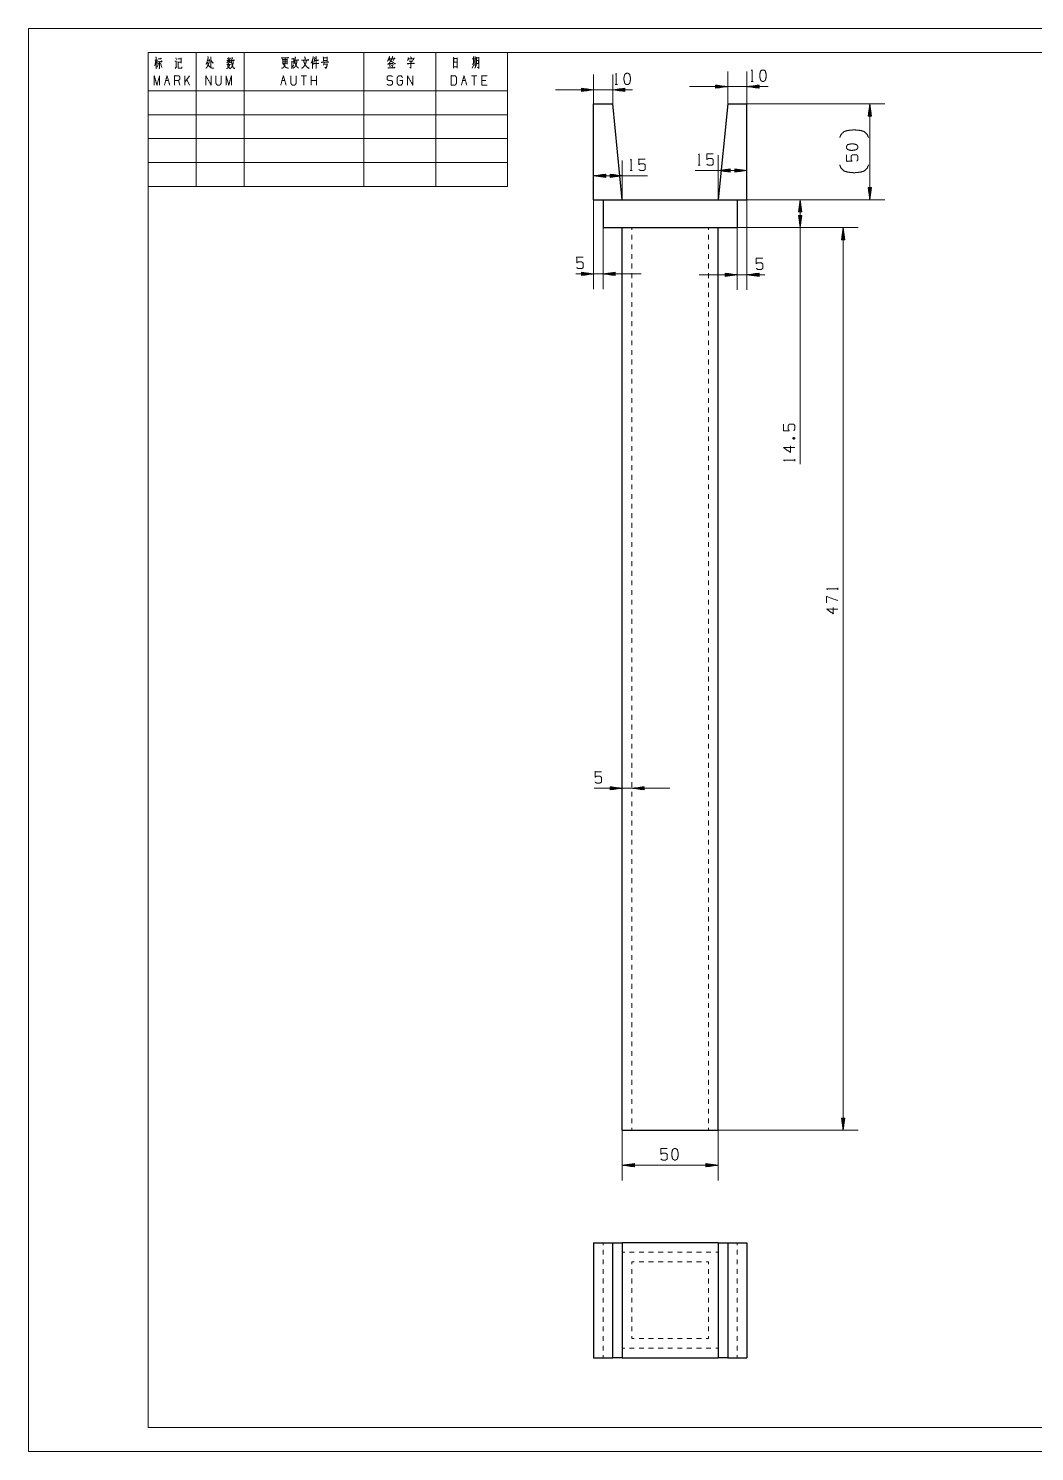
# Model space of a CAD drawing. Header units: millimetres. Extents: x 0 to 420, y 0 to 297.
# Drawn here: x 0 to 210, y 0 to 297 of the extents above; entities that cross this region are included whole.
import ezdxf

# ---------------------------------------------------------------- set-up
doc = ezdxf.new("R2010")
doc.units = ezdxf.units.MM
doc.layers.add('101', color=7, linetype='Continuous', true_color=0xffffff)

msp = doc.modelspace()

# ---------------------------------------------------------------- linework, layer by layer
at = {"layer": '101', "color": 133, "linetype": 'Continuous', "lineweight": 18}
for p, q in [((0, 297), (0, 0)), ((420, 297), (0, 297)), ((25, 292), (25, 264)), ((25, 292), (100, 292)), ((415, 292), (25, 292)), ((25, 292), (100, 292)), ((25, 292), (25, 5)), ((25, 292), (100, 292)), ((35, 292), (35, 264)), ((45, 292), (45, 264)), ((70, 292), (70, 264)), ((85, 292), (85, 264)), ((100, 292), (100, 264)), ((25, 284), (100, 284)), ((25, 279), (100, 279)), ((25, 274), (100, 274)), ((25, 269), (100, 269)), ((25, 264), (100, 264)), ((25, 5), (415, 5)), ((0, 0), (420, 0))]:
    msp.add_line(p, q, dxfattribs=at)
at = {"layer": '101', "color": 72, "linetype": 'Continuous', "lineweight": 18}
for p, q in [((93.22, 291.13), (93.33, 290.98)), ((26.57, 290.3), (26.35, 289.18)), ((26.36, 290.36), (26.98, 290.36)), ((26.69, 290.14), (26.91, 289.66)), ((27.11, 289.78), (26.88, 288.91)), ((27.56, 289.76), (27.87, 288.87)), ((30.65, 288.62), (30.93, 289.08)), ((30.74, 290.88), (30.87, 290.49)), ((31.13, 290.07), (31.22, 289.97)), ((37.42, 290.41), (37.77, 290.41)), ((41.4, 289.47), (42.16, 289.47)), ((41.69, 290.2), (41.43, 289.78)), ((41.53, 290.78), (41.66, 290.49)), ((41.88, 290.18), (42.11, 289.91)), ((42.14, 290.82), (41.95, 290.49)), ((53.1, 289.76), (53.98, 289.76)), ((53.11, 290.49), (53.99, 290.49)), ((53.11, 290.14), (53.98, 290.14)), ((54.01, 290.63), (54.01, 289.56)), ((55, 290.16), (55, 288.89)), ((55.02, 290.01), (55.35, 290.01)), ((55.4, 290.82), (55.37, 289.89)), ((59.27, 290.28), (59.27, 288.65)), ((61.56, 290.86), (62.32, 290.86)), ((61.56, 290.28), (62.32, 290.28)), ((61.73, 289.91), (61.56, 289.33)), ((61.6, 289.56), (62.33, 289.56)), ((62.33, 291.05), (62.33, 290.09)), ((75.31, 289.52), (75.48, 289.02)), ((75.35, 289.72), (76.07, 289.72)), ((75.6, 289.62), (75.76, 289.2)), ((76.13, 289.56), (75.92, 288.89)), ((76.04, 290.67), (76.21, 290.34)), ((92.92, 289.33), (92.65, 288.71)), ((92.86, 289.95), (93.25, 289.95)), ((93.18, 289.37), (93.28, 289.04)), ((93.75, 288.94), (94, 288.69)), ((28.66, 286.17), (29.22, 286.17)), ((31.62, 285.18), (31.34, 286.17)), ((32.63, 285.18), (32.63, 287.14)), ((33.59, 287.14), (32.63, 285.78)), ((33.59, 285.18), (33.04, 286.36)), ((52.94, 286.17), (53.49, 286.17)), ((58.02, 287.14), (56.9, 287.14)), ((57.46, 287.14), (57.46, 285.18)), ((59.02, 285.18), (59.02, 287.14)), ((60.14, 286.17), (59.02, 286.17)), ((60.14, 285.18), (60.14, 287.14)), ((90.65, 286.17), (91.2, 286.17)), ((93.6, 287.14), (92.49, 287.14)), ((93.05, 287.14), (93.05, 285.18)), ((95.45, 286.17), (94.61, 286.17)), ((122.49, 285.28), (122.92, 285.28)), ((150.83, 285.96), (151.26, 285.96)), ((125.58, 267.36), (126.01, 267.36)), ((139.79, 268.44), (140.22, 268.44)), ((159.54, 211.37), (159.96, 211.53)), ((159.99, 206.7), (159.99, 207.12)), ((168.95, 179.84), (168.95, 180.27))]:
    msp.add_line(p, q, dxfattribs=at)
at = {"layer": '101', "color": 22, "linetype": 'Continuous', "lineweight": 18}
for p, q in [((117.95, 281.24), (117.95, 287.36)), ((121.95, 281.24), (121.95, 287.36)), ((145.95, 284.87), (143.41, 285.2)), ((143.41, 285.2), (143.41, 284.53)), ((143.41, 285.2), (143.44, 285.2)), ((143.41, 285.2), (143.44, 285.2)), ((143.41, 285.15), (143.83, 285.15)), ((145.95, 281.24), (145.95, 288.04)), ((149.95, 281.24), (149.95, 288.04)), ((152.49, 285.2), (149.95, 284.87)), ((152.49, 285.15), (152.07, 285.15)), ((152.49, 285.2), (152.46, 285.2)), ((152.49, 285.2), (152.46, 285.2)), ((152.49, 284.53), (152.49, 285.2)), ((126.09, 284.19), (110.01, 284.19)), ((115.41, 284.52), (115.44, 284.52)), ((115.41, 284.52), (115.41, 283.85)), ((117.95, 284.19), (115.41, 284.52)), ((115.41, 284.52), (115.44, 284.52)), ((115.41, 284.47), (115.83, 284.47)), ((115.41, 284.42), (116.21, 284.42)), ((115.41, 284.37), (116.6, 284.37)), ((115.41, 284.31), (116.98, 284.31)), ((115.41, 284.26), (117.37, 284.26)), ((115.41, 284.21), (117.76, 284.21)), ((115.41, 283.85), (117.95, 284.19)), ((115.41, 284.16), (117.76, 284.16)), ((115.41, 284.11), (117.37, 284.11)), ((115.41, 284.06), (116.98, 284.06)), ((115.41, 284.01), (116.6, 284.01)), ((115.41, 283.96), (116.21, 283.96)), ((115.41, 283.91), (115.83, 283.91)), ((115.41, 283.86), (115.44, 283.86)), ((115.41, 283.86), (115.44, 283.86)), ((124.49, 284.52), (121.95, 284.19)), ((121.95, 284.19), (124.49, 283.85)), ((124.49, 284.21), (122.14, 284.21)), ((124.49, 284.16), (122.14, 284.16)), ((124.49, 284.26), (122.53, 284.26)), ((124.49, 284.11), (122.53, 284.11)), ((124.49, 284.31), (122.91, 284.31)), ((124.49, 284.06), (122.91, 284.06)), ((124.49, 284.37), (123.3, 284.37)), ((124.49, 284.01), (123.3, 284.01)), ((124.49, 284.42), (123.68, 284.42)), ((124.49, 283.96), (123.68, 283.96)), ((124.49, 284.47), (124.07, 284.47)), ((124.49, 283.91), (124.07, 283.91)), ((124.49, 284.52), (124.46, 284.52)), ((124.49, 284.52), (124.46, 284.52)), ((124.49, 283.86), (124.46, 283.86)), ((124.49, 283.86), (124.46, 283.86)), ((124.49, 283.85), (124.49, 284.52)), ((154.43, 284.87), (138.01, 284.87)), ((143.41, 285.1), (144.21, 285.1)), ((143.41, 285.04), (144.6, 285.04)), ((143.41, 284.99), (144.98, 284.99)), ((143.41, 284.94), (145.37, 284.94)), ((143.41, 284.89), (145.76, 284.89)), ((143.41, 284.53), (145.95, 284.87)), ((143.41, 284.84), (145.76, 284.84)), ((143.41, 284.79), (145.37, 284.79)), ((143.41, 284.74), (144.98, 284.74)), ((143.41, 284.69), (144.6, 284.69)), ((143.41, 284.64), (144.21, 284.64)), ((143.41, 284.59), (143.83, 284.59)), ((143.41, 284.54), (143.44, 284.54)), ((143.41, 284.54), (143.44, 284.54)), ((149.95, 284.87), (152.49, 284.53)), ((152.49, 284.89), (150.14, 284.89)), ((152.49, 284.84), (150.14, 284.84)), ((152.49, 284.94), (150.53, 284.94)), ((152.49, 284.79), (150.53, 284.79)), ((152.49, 284.99), (150.91, 284.99)), ((152.49, 284.74), (150.91, 284.74)), ((152.49, 285.04), (151.3, 285.04)), ((152.49, 284.69), (151.3, 284.69)), ((152.49, 285.1), (151.68, 285.1)), ((152.49, 284.64), (151.68, 284.64)), ((152.49, 284.59), (152.07, 284.59)), ((152.49, 284.54), (152.46, 284.54)), ((152.49, 284.54), (152.46, 284.54)), ((149.95, 281.24), (178.78, 281.24)), ((175.6, 281.24), (175.27, 278.7)), ((175.37, 278.7), (175.37, 279.5)), ((175.43, 278.7), (175.43, 279.89)), ((175.48, 278.7), (175.48, 280.27)), ((175.53, 278.7), (175.53, 280.66)), ((175.58, 278.7), (175.58, 281.04)), ((175.6, 261.24), (175.6, 281.24)), ((175.94, 278.7), (175.6, 281.24)), ((175.63, 278.7), (175.63, 281.04)), ((175.68, 278.7), (175.68, 280.66)), ((175.73, 278.7), (175.73, 280.27)), ((175.78, 278.7), (175.78, 279.89)), ((175.83, 278.7), (175.83, 279.5)), ((175.27, 278.7), (175.27, 278.73)), ((175.27, 278.7), (175.27, 278.73)), ((175.27, 278.7), (175.94, 278.7)), ((175.32, 278.7), (175.32, 279.11)), ((175.88, 278.7), (175.88, 279.11)), ((175.93, 278.7), (175.93, 278.73)), ((175.93, 278.7), (175.93, 278.73)), ((143.95, 261.24), (143.95, 270.53)), ((149.95, 261.24), (149.95, 270.53)), ((117.95, 261.24), (117.95, 269.44)), ((123.95, 261.24), (123.95, 269.44)), ((149.95, 267.35), (139.16, 267.35)), ((146.49, 267.69), (143.95, 267.35)), ((143.95, 267.35), (146.49, 267.02)), ((146.49, 267.38), (144.14, 267.38)), ((146.49, 267.33), (144.14, 267.33)), ((146.49, 267.43), (144.53, 267.43)), ((146.49, 267.48), (144.91, 267.48)), ((146.49, 267.53), (145.3, 267.53)), ((146.49, 267.58), (145.68, 267.58)), ((146.49, 267.63), (146.07, 267.63)), ((146.49, 267.68), (146.46, 267.68)), ((146.49, 267.68), (146.46, 267.68)), ((146.49, 267.02), (146.49, 267.69)), ((149.95, 267.35), (147.41, 267.69)), ((147.41, 267.69), (147.41, 267.02)), ((147.41, 267.68), (147.44, 267.68)), ((147.41, 267.68), (147.44, 267.68)), ((147.41, 267.63), (147.83, 267.63)), ((147.41, 267.58), (148.21, 267.58)), ((147.41, 267.53), (148.6, 267.53)), ((147.41, 267.48), (148.98, 267.48)), ((147.41, 267.43), (149.37, 267.43)), ((147.41, 267.38), (149.76, 267.38)), ((147.41, 267.02), (149.95, 267.35)), ((147.41, 267.33), (149.76, 267.33)), ((120.49, 266.6), (117.95, 266.27)), ((117.95, 266.27), (120.49, 265.93)), ((117.95, 266.27), (129.18, 266.27)), ((120.49, 266.29), (118.14, 266.29)), ((120.49, 266.24), (118.14, 266.24)), ((120.49, 266.34), (118.53, 266.34)), ((120.49, 266.19), (118.53, 266.19)), ((120.49, 266.39), (118.91, 266.39)), ((120.49, 266.14), (118.91, 266.14)), ((120.49, 266.44), (119.3, 266.44)), ((120.49, 266.09), (119.3, 266.09)), ((120.49, 266.5), (119.68, 266.5)), ((120.49, 266.04), (119.68, 266.04)), ((120.49, 266.55), (120.07, 266.55)), ((120.49, 265.99), (120.07, 265.99)), ((120.49, 266.6), (120.46, 266.6)), ((120.49, 266.6), (120.46, 266.6)), ((120.49, 265.94), (120.46, 265.94)), ((120.49, 265.94), (120.46, 265.94)), ((120.49, 265.93), (120.49, 266.6)), ((121.41, 266.6), (121.41, 265.93)), ((123.95, 266.27), (121.41, 266.6)), ((121.41, 266.6), (121.44, 266.6)), ((121.41, 266.6), (121.44, 266.6)), ((121.41, 266.55), (121.83, 266.55)), ((121.41, 266.5), (122.21, 266.5)), ((121.41, 266.44), (122.6, 266.44)), ((121.41, 266.39), (122.98, 266.39)), ((121.41, 266.34), (123.37, 266.34)), ((121.41, 266.29), (123.76, 266.29)), ((121.41, 265.93), (123.95, 266.27)), ((121.41, 266.24), (123.76, 266.24)), ((121.41, 266.19), (123.37, 266.19)), ((121.41, 266.14), (122.98, 266.14)), ((121.41, 266.09), (122.6, 266.09)), ((121.41, 266.04), (122.21, 266.04)), ((121.41, 265.99), (121.83, 265.99)), ((121.41, 265.94), (121.44, 265.94)), ((121.41, 265.94), (121.44, 265.94)), ((146.49, 267.28), (144.53, 267.28)), ((146.49, 267.23), (144.91, 267.23)), ((146.49, 267.17), (145.3, 267.17)), ((146.49, 267.12), (145.68, 267.12)), ((146.49, 267.07), (146.07, 267.07)), ((146.49, 267.02), (146.46, 267.02)), ((146.49, 267.02), (146.46, 267.02)), ((147.41, 267.28), (149.37, 267.28)), ((147.41, 267.23), (148.98, 267.23)), ((147.41, 267.17), (148.6, 267.17)), ((147.41, 267.12), (148.21, 267.12)), ((147.41, 267.07), (147.83, 267.07)), ((147.41, 267.02), (147.44, 267.02)), ((147.41, 267.02), (147.44, 267.02)), ((175.94, 263.78), (175.27, 263.78)), ((175.27, 263.78), (175.27, 263.74)), ((175.27, 263.78), (175.6, 261.24)), ((175.27, 263.78), (175.27, 263.74)), ((175.32, 263.78), (175.32, 263.36)), ((175.37, 263.78), (175.37, 262.97)), ((175.43, 263.78), (175.43, 262.59)), ((175.48, 263.78), (175.48, 262.2)), ((175.53, 263.78), (175.53, 261.82)), ((175.58, 263.78), (175.58, 261.43)), ((175.6, 261.24), (175.94, 263.78)), ((175.63, 263.78), (175.63, 261.43)), ((175.68, 263.78), (175.68, 261.82)), ((175.73, 263.78), (175.73, 262.2)), ((175.78, 263.78), (175.78, 262.59)), ((175.83, 263.78), (175.83, 262.97)), ((175.88, 263.78), (175.88, 263.36)), ((175.93, 263.78), (175.93, 263.74)), ((175.93, 263.78), (175.93, 263.74)), ((117.95, 261.24), (117.95, 242.6)), ((147.95, 261.24), (164.25, 261.24)), ((149.95, 261.24), (149.95, 242.42)), ((149.95, 261.24), (178.78, 261.24)), ((161.08, 261.24), (160.74, 258.7)), ((160.74, 258.7), (161.41, 258.7)), ((160.75, 258.7), (160.75, 258.73)), ((160.75, 258.7), (160.75, 258.73)), ((160.8, 258.7), (160.8, 259.11)), ((160.85, 258.7), (160.85, 259.5)), ((160.9, 258.7), (160.9, 259.89)), ((160.95, 258.7), (160.95, 260.27)), ((161, 258.7), (161, 260.66)), ((161.05, 258.7), (161.05, 261.04)), ((161.41, 258.7), (161.08, 261.24)), ((161.08, 261.24), (161.08, 206.06)), ((161.1, 258.7), (161.1, 261.04)), ((161.15, 258.7), (161.15, 260.66)), ((161.21, 258.7), (161.21, 260.27)), ((161.26, 258.7), (161.26, 259.89)), ((161.31, 258.7), (161.31, 259.5)), ((161.36, 258.7), (161.36, 259.11)), ((161.41, 258.7), (161.41, 258.73)), ((161.41, 258.7), (161.41, 258.73)), ((119.95, 255.44), (119.95, 242.6)), ((143.95, 255.44), (173.21, 255.44)), ((147.95, 255.44), (147.95, 242.42)), ((147.95, 255.44), (164.25, 255.44)), ((160.74, 257.98), (161.08, 255.44)), ((161.41, 257.98), (160.74, 257.98)), ((160.75, 257.98), (160.75, 257.94)), ((160.75, 257.98), (160.75, 257.94)), ((160.8, 257.98), (160.8, 257.56)), ((160.85, 257.98), (160.85, 257.17)), ((160.9, 257.98), (160.9, 256.79)), ((160.95, 257.98), (160.95, 256.4)), ((161, 257.98), (161, 256.02)), ((161.05, 257.98), (161.05, 255.63)), ((161.08, 255.44), (161.41, 257.98)), ((161.1, 257.98), (161.1, 255.63)), ((161.15, 257.98), (161.15, 256.02)), ((161.21, 257.98), (161.21, 256.4)), ((161.26, 257.98), (161.26, 256.79)), ((161.31, 257.98), (161.31, 257.17)), ((161.36, 257.98), (161.36, 257.56)), ((161.41, 257.98), (161.41, 257.94)), ((161.41, 257.98), (161.41, 257.94)), ((170.04, 255.44), (169.7, 252.9)), ((170.04, 255.44), (170.04, 67.04)), ((170.37, 252.9), (170.04, 255.44)), ((169.7, 252.9), (170.37, 252.9)), ((169.71, 252.9), (169.71, 252.93)), ((169.71, 252.9), (169.71, 252.93)), ((169.76, 252.9), (169.76, 253.31)), ((169.81, 252.9), (169.81, 253.7)), ((169.86, 252.9), (169.86, 254.09)), ((169.91, 252.9), (169.91, 254.47)), ((169.96, 252.9), (169.96, 254.86)), ((170.01, 252.9), (170.01, 255.24)), ((170.06, 252.9), (170.06, 255.24)), ((170.12, 252.9), (170.12, 254.86)), ((170.17, 252.9), (170.17, 254.47)), ((170.22, 252.9), (170.22, 254.09)), ((170.27, 252.9), (170.27, 253.7)), ((170.32, 252.9), (170.32, 253.31)), ((170.37, 252.9), (170.37, 252.93)), ((170.37, 252.9), (170.37, 252.93)), ((127.89, 245.77), (114.28, 245.77)), ((115.41, 246.11), (115.41, 245.44)), ((117.95, 245.77), (115.41, 246.11)), ((115.41, 246.1), (115.44, 246.1)), ((115.41, 246.1), (115.44, 246.1)), ((115.41, 246.05), (115.83, 246.05)), ((115.41, 246), (116.21, 246)), ((115.41, 245.95), (116.6, 245.95)), ((115.41, 245.9), (116.98, 245.9)), ((115.41, 245.85), (117.37, 245.85)), ((115.41, 245.8), (117.76, 245.8)), ((115.41, 245.44), (117.95, 245.77)), ((115.41, 245.75), (117.76, 245.75)), ((115.41, 245.7), (117.37, 245.7)), ((115.41, 245.65), (116.98, 245.65)), ((115.41, 245.6), (116.6, 245.6)), ((115.41, 245.54), (116.21, 245.54)), ((115.41, 245.49), (115.83, 245.49)), ((115.41, 245.44), (115.44, 245.44)), ((115.41, 245.44), (115.44, 245.44)), ((122.49, 246.11), (119.95, 245.77)), ((119.95, 245.77), (122.49, 245.44)), ((122.49, 245.8), (120.14, 245.8)), ((122.49, 245.75), (120.14, 245.75)), ((122.49, 245.85), (120.53, 245.85)), ((122.49, 245.7), (120.53, 245.7)), ((122.49, 245.9), (120.91, 245.9)), ((122.49, 245.65), (120.91, 245.65)), ((122.49, 245.95), (121.3, 245.95)), ((122.49, 245.6), (121.3, 245.6)), ((122.49, 246), (121.68, 246)), ((122.49, 245.54), (121.68, 245.54)), ((122.49, 246.05), (122.07, 246.05)), ((122.49, 245.49), (122.07, 245.49)), ((122.49, 246.1), (122.46, 246.1)), ((122.49, 246.1), (122.46, 246.1)), ((122.49, 245.44), (122.46, 245.44)), ((122.49, 245.44), (122.46, 245.44)), ((122.49, 245.44), (122.49, 246.11)), ((153.71, 245.6), (140.01, 245.6)), ((145.41, 245.93), (145.44, 245.93)), ((145.41, 245.93), (145.41, 245.26)), ((147.95, 245.6), (145.41, 245.93)), ((145.41, 245.93), (145.44, 245.93)), ((145.41, 245.88), (145.83, 245.88)), ((145.41, 245.83), (146.21, 245.83)), ((145.41, 245.78), (146.6, 245.78)), ((145.41, 245.73), (146.98, 245.73)), ((145.41, 245.67), (147.37, 245.67)), ((145.41, 245.62), (147.76, 245.62)), ((145.41, 245.26), (147.95, 245.6)), ((145.41, 245.57), (147.76, 245.57)), ((145.41, 245.52), (147.37, 245.52)), ((145.41, 245.47), (146.98, 245.47)), ((145.41, 245.42), (146.6, 245.42)), ((145.41, 245.37), (146.21, 245.37)), ((145.41, 245.32), (145.83, 245.32)), ((145.41, 245.27), (145.44, 245.27)), ((145.41, 245.27), (145.44, 245.27)), ((152.49, 245.93), (149.95, 245.6)), ((149.95, 245.6), (152.49, 245.26)), ((152.49, 245.62), (150.14, 245.62)), ((152.49, 245.57), (150.14, 245.57)), ((152.49, 245.67), (150.53, 245.67)), ((152.49, 245.52), (150.53, 245.52)), ((152.49, 245.73), (150.91, 245.73)), ((152.49, 245.47), (150.91, 245.47)), ((152.49, 245.78), (151.3, 245.78)), ((152.49, 245.42), (151.3, 245.42)), ((152.49, 245.83), (151.68, 245.83)), ((152.49, 245.37), (151.68, 245.37)), ((152.49, 245.88), (152.07, 245.88)), ((152.49, 245.32), (152.07, 245.32)), ((152.49, 245.93), (152.46, 245.93)), ((152.49, 245.93), (152.46, 245.93)), ((152.49, 245.27), (152.46, 245.27)), ((152.49, 245.27), (152.46, 245.27)), ((152.49, 245.26), (152.49, 245.93)), ((133.89, 138.42), (118.1, 138.42)), ((123.95, 138.42), (121.41, 138.76)), ((121.41, 138.76), (121.41, 138.09)), ((121.41, 138.75), (121.44, 138.75)), ((121.41, 138.75), (121.44, 138.75)), ((121.41, 138.7), (121.83, 138.7)), ((121.41, 138.65), (122.21, 138.65)), ((121.41, 138.6), (122.6, 138.6)), ((121.41, 138.55), (122.98, 138.55)), ((121.41, 138.5), (123.37, 138.5)), ((121.41, 138.45), (123.76, 138.45)), ((121.41, 138.09), (123.95, 138.42)), ((121.41, 138.4), (123.76, 138.4)), ((121.41, 138.35), (123.37, 138.35)), ((121.41, 138.3), (122.98, 138.3)), ((121.41, 138.25), (122.6, 138.25)), ((121.41, 138.2), (122.21, 138.2)), ((121.41, 138.14), (121.83, 138.14)), ((121.41, 138.09), (121.44, 138.09)), ((121.41, 138.09), (121.44, 138.09)), ((128.49, 138.76), (125.95, 138.42)), ((125.95, 138.42), (128.49, 138.09)), ((128.49, 138.45), (126.14, 138.45)), ((128.49, 138.4), (126.14, 138.4)), ((128.49, 138.5), (126.53, 138.5)), ((128.49, 138.35), (126.53, 138.35)), ((128.49, 138.55), (126.91, 138.55)), ((128.49, 138.3), (126.91, 138.3)), ((128.49, 138.6), (127.3, 138.6)), ((128.49, 138.25), (127.3, 138.25)), ((128.49, 138.65), (127.68, 138.65)), ((128.49, 138.2), (127.68, 138.2)), ((128.49, 138.7), (128.07, 138.7)), ((128.49, 138.14), (128.07, 138.14)), ((128.49, 138.75), (128.46, 138.75)), ((128.49, 138.75), (128.46, 138.75)), ((128.49, 138.09), (128.46, 138.09)), ((128.49, 138.09), (128.46, 138.09)), ((128.49, 138.09), (128.49, 138.76)), ((169.7, 69.58), (170.04, 67.04)), ((170.37, 69.58), (169.7, 69.58)), ((169.71, 69.58), (169.71, 69.54)), ((169.71, 69.58), (169.71, 69.54)), ((169.76, 69.58), (169.76, 69.16)), ((169.81, 69.58), (169.81, 68.77)), ((169.86, 69.58), (169.86, 68.39)), ((169.91, 69.58), (169.91, 68)), ((169.96, 69.58), (169.96, 67.62)), ((170.01, 69.58), (170.01, 67.23)), ((170.04, 67.04), (170.37, 69.58)), ((170.06, 69.58), (170.06, 67.23)), ((170.12, 69.58), (170.12, 67.62)), ((170.17, 69.58), (170.17, 68)), ((170.22, 69.58), (170.22, 68.39)), ((170.27, 69.58), (170.27, 68.77)), ((170.32, 69.58), (170.32, 69.16)), ((170.37, 69.58), (170.37, 69.54)), ((170.37, 69.58), (170.37, 69.54)), ((123.95, 67.04), (123.95, 56.57)), ((143.95, 67.04), (173.21, 67.04)), ((143.95, 67.04), (143.95, 56.57)), ((126.49, 60.08), (123.95, 59.75)), ((123.95, 59.75), (143.95, 59.75)), ((123.95, 59.75), (126.49, 59.41)), ((126.49, 59.77), (124.14, 59.77)), ((126.49, 59.72), (124.14, 59.72)), ((126.49, 59.82), (124.53, 59.82)), ((126.49, 59.67), (124.53, 59.67)), ((126.49, 59.88), (124.91, 59.88)), ((126.49, 59.62), (124.91, 59.62)), ((126.49, 59.93), (125.3, 59.93)), ((126.49, 59.57), (125.3, 59.57)), ((126.49, 59.98), (125.68, 59.98)), ((126.49, 59.52), (125.68, 59.52)), ((126.49, 60.03), (126.07, 60.03)), ((126.49, 59.47), (126.07, 59.47)), ((126.49, 60.08), (126.46, 60.08)), ((126.49, 60.08), (126.46, 60.08)), ((126.49, 59.42), (126.46, 59.42)), ((126.49, 59.42), (126.46, 59.42)), ((126.49, 59.41), (126.49, 60.08)), ((141.41, 60.08), (141.41, 59.41)), ((143.95, 59.75), (141.41, 60.08)), ((141.41, 60.08), (141.44, 60.08)), ((141.41, 60.08), (141.44, 60.08)), ((141.41, 60.03), (141.83, 60.03)), ((141.41, 59.98), (142.21, 59.98)), ((141.41, 59.93), (142.6, 59.93)), ((141.41, 59.88), (142.98, 59.88)), ((141.41, 59.82), (143.37, 59.82)), ((141.41, 59.77), (143.76, 59.77)), ((141.41, 59.41), (143.95, 59.75)), ((141.41, 59.72), (143.76, 59.72)), ((141.41, 59.67), (143.37, 59.67)), ((141.41, 59.62), (142.98, 59.62)), ((141.41, 59.57), (142.6, 59.57)), ((141.41, 59.52), (142.21, 59.52)), ((141.41, 59.47), (141.83, 59.47)), ((141.41, 59.42), (141.44, 59.42)), ((141.41, 59.42), (141.44, 59.42))]:
    msp.add_line(p, q, dxfattribs=at)
at = {"layer": '101', "color": 72, "linetype": 'Continuous', "lineweight": 25}
for p, q in [((117.95, 261.24), (117.95, 281.24)), ((117.95, 281.24), (121.95, 281.24)), ((123.95, 261.24), (121.95, 281.24)), ((145.95, 281.24), (143.95, 261.24)), ((145.95, 281.24), (149.95, 281.24)), ((149.95, 261.24), (149.95, 281.24)), ((117.95, 261.24), (123.95, 261.24)), ((119.95, 261.24), (119.95, 255.44)), ((119.95, 261.24), (147.95, 261.24)), ((143.95, 261.24), (149.95, 261.24)), ((147.95, 261.24), (147.95, 255.44)), ((119.95, 255.44), (147.95, 255.44)), ((123.95, 67.04), (123.95, 255.44)), ((143.95, 67.04), (143.95, 255.44)), ((123.95, 67.04), (143.95, 67.04)), ((117.95, 43.59), (121.95, 43.59)), ((117.95, 43.59), (117.95, 19.59)), ((121.95, 19.59), (121.95, 43.59)), ((121.95, 43.59), (123.95, 43.59)), ((123.95, 43.59), (123.95, 19.59)), ((143.95, 43.59), (123.95, 43.59)), ((143.95, 43.59), (143.95, 19.59)), ((143.95, 43.59), (145.95, 43.59)), ((145.95, 43.59), (149.95, 43.59)), ((145.95, 43.59), (145.95, 19.59)), ((149.95, 43.59), (149.95, 19.59)), ((117.95, 19.59), (121.95, 19.59)), ((123.95, 19.59), (121.95, 19.59)), ((123.95, 19.59), (143.95, 19.59)), ((145.95, 19.59), (143.95, 19.59)), ((145.95, 19.59), (149.95, 19.59))]:
    msp.add_line(p, q, dxfattribs=at)
at = {"layer": '101', "color": 53, "linetype": 'Continuous', "lineweight": 18}
for p, q in [((125.95, 254.94), (125.95, 255.44)), ((141.95, 254.94), (141.95, 255.44)), ((125.95, 252.93), (125.95, 253.93)), ((141.95, 252.93), (141.95, 253.93)), ((125.95, 250.93), (125.95, 251.93)), ((125.95, 248.92), (125.95, 249.92)), ((141.95, 250.93), (141.95, 251.93)), ((141.95, 248.92), (141.95, 249.92)), ((125.95, 246.92), (125.95, 247.92)), ((141.95, 246.92), (141.95, 247.92)), ((125.95, 244.91), (125.95, 245.92)), ((125.95, 242.91), (125.95, 243.91)), ((141.95, 244.91), (141.95, 245.92)), ((141.95, 242.91), (141.95, 243.91)), ((125.95, 240.91), (125.95, 241.91)), ((141.95, 240.91), (141.95, 241.91)), ((125.95, 238.9), (125.95, 239.9)), ((125.95, 236.9), (125.95, 237.9)), ((141.95, 238.9), (141.95, 239.9)), ((141.95, 236.9), (141.95, 237.9)), ((125.95, 234.89), (125.95, 235.89)), ((141.95, 234.89), (141.95, 235.89)), ((125.95, 232.89), (125.95, 233.89)), ((125.95, 230.88), (125.95, 231.89)), ((141.95, 232.89), (141.95, 233.89)), ((141.95, 230.88), (141.95, 231.89)), ((125.95, 228.88), (125.95, 229.88)), ((141.95, 228.88), (141.95, 229.88)), ((125.95, 226.88), (125.95, 227.88)), ((125.95, 224.87), (125.95, 225.87)), ((141.95, 226.88), (141.95, 227.88)), ((141.95, 224.87), (141.95, 225.87)), ((125.95, 222.87), (125.95, 223.87)), ((141.95, 222.87), (141.95, 223.87)), ((125.95, 220.86), (125.95, 221.86)), ((125.95, 218.86), (125.95, 219.86)), ((141.95, 220.86), (141.95, 221.86)), ((141.95, 218.86), (141.95, 219.86)), ((125.95, 216.85), (125.95, 217.86)), ((141.95, 216.85), (141.95, 217.86)), ((125.95, 214.85), (125.95, 215.85)), ((125.95, 212.85), (125.95, 213.85)), ((141.95, 214.85), (141.95, 215.85)), ((141.95, 212.85), (141.95, 213.85)), ((125.95, 210.84), (125.95, 211.84)), ((141.95, 210.84), (141.95, 211.84)), ((125.95, 208.84), (125.95, 209.84)), ((141.95, 208.84), (141.95, 209.84)), ((125.95, 206.83), (125.95, 207.84)), ((125.95, 204.83), (125.95, 205.83)), ((141.95, 206.83), (141.95, 207.84)), ((141.95, 204.83), (141.95, 205.83)), ((125.95, 202.82), (125.95, 203.83)), ((141.95, 202.82), (141.95, 203.83)), ((125.95, 200.82), (125.95, 201.82)), ((125.95, 198.82), (125.95, 199.82)), ((141.95, 200.82), (141.95, 201.82)), ((141.95, 198.82), (141.95, 199.82)), ((125.95, 196.81), (125.95, 197.81)), ((141.95, 196.81), (141.95, 197.81)), ((125.95, 194.81), (125.95, 195.81)), ((125.95, 192.8), (125.95, 193.81)), ((141.95, 194.81), (141.95, 195.81)), ((141.95, 192.8), (141.95, 193.81)), ((125.95, 190.8), (125.95, 191.8)), ((141.95, 190.8), (141.95, 191.8)), ((125.95, 188.79), (125.95, 189.8)), ((125.95, 186.79), (125.95, 187.79)), ((141.95, 188.79), (141.95, 189.8)), ((141.95, 186.79), (141.95, 187.79)), ((125.95, 184.79), (125.95, 185.79)), ((141.95, 184.79), (141.95, 185.79)), ((125.95, 182.78), (125.95, 183.78)), ((125.95, 180.78), (125.95, 181.78)), ((141.95, 182.78), (141.95, 183.78)), ((141.95, 180.78), (141.95, 181.78)), ((125.95, 178.77), (125.95, 179.78)), ((141.95, 178.77), (141.95, 179.78)), ((125.95, 176.77), (125.95, 177.77)), ((125.95, 174.76), (125.95, 175.77)), ((141.95, 176.77), (141.95, 177.77)), ((141.95, 174.76), (141.95, 175.77)), ((125.95, 172.76), (125.95, 173.76)), ((141.95, 172.76), (141.95, 173.76)), ((125.95, 170.76), (125.95, 171.76)), ((125.95, 168.75), (125.95, 169.75)), ((141.95, 170.76), (141.95, 171.76)), ((141.95, 168.75), (141.95, 169.75)), ((125.95, 166.75), (125.95, 167.75)), ((141.95, 166.75), (141.95, 167.75)), ((125.95, 164.74), (125.95, 165.75)), ((125.95, 162.74), (125.95, 163.74)), ((141.95, 164.74), (141.95, 165.75)), ((141.95, 162.74), (141.95, 163.74)), ((125.95, 160.74), (125.95, 161.74)), ((141.95, 160.74), (141.95, 161.74)), ((125.95, 158.73), (125.95, 159.73)), ((125.95, 156.73), (125.95, 157.73)), ((141.95, 158.73), (141.95, 159.73)), ((141.95, 156.73), (141.95, 157.73)), ((125.95, 154.72), (125.95, 155.72)), ((141.95, 154.72), (141.95, 155.72)), ((125.95, 152.72), (125.95, 153.72)), ((125.95, 150.71), (125.95, 151.72)), ((141.95, 152.72), (141.95, 153.72)), ((141.95, 150.71), (141.95, 151.72)), ((125.95, 148.71), (125.95, 149.71)), ((141.95, 148.71), (141.95, 149.71)), ((125.95, 146.71), (125.95, 147.71)), ((125.95, 144.7), (125.95, 145.7)), ((141.95, 146.71), (141.95, 147.71)), ((141.95, 144.7), (141.95, 145.7)), ((125.95, 142.7), (125.95, 143.7)), ((141.95, 142.7), (141.95, 143.7)), ((125.95, 140.69), (125.95, 141.69)), ((125.95, 138.69), (125.95, 139.69)), ((141.95, 140.69), (141.95, 141.69)), ((141.95, 138.69), (141.95, 139.69)), ((125.95, 136.68), (125.95, 137.69)), ((141.95, 136.68), (141.95, 137.69)), ((125.95, 134.68), (125.95, 135.68)), ((125.95, 132.68), (125.95, 133.68)), ((141.95, 134.68), (141.95, 135.68)), ((141.95, 132.68), (141.95, 133.68)), ((125.95, 130.67), (125.95, 131.67)), ((141.95, 130.67), (141.95, 131.67)), ((125.95, 128.67), (125.95, 129.67)), ((141.95, 128.67), (141.95, 129.67)), ((125.95, 126.66), (125.95, 127.66)), ((125.95, 124.66), (125.95, 125.66)), ((141.95, 126.66), (141.95, 127.66)), ((141.95, 124.66), (141.95, 125.66)), ((125.95, 122.65), (125.95, 123.66)), ((141.95, 122.65), (141.95, 123.66)), ((125.95, 120.65), (125.95, 121.65)), ((125.95, 118.65), (125.95, 119.65)), ((141.95, 120.65), (141.95, 121.65)), ((141.95, 118.65), (141.95, 119.65)), ((125.95, 116.64), (125.95, 117.64)), ((141.95, 116.64), (141.95, 117.64)), ((125.95, 114.64), (125.95, 115.64)), ((125.95, 112.63), (125.95, 113.64)), ((141.95, 114.64), (141.95, 115.64)), ((141.95, 112.63), (141.95, 113.64)), ((125.95, 110.63), (125.95, 111.63)), ((141.95, 110.63), (141.95, 111.63)), ((125.95, 108.62), (125.95, 109.63)), ((125.95, 106.62), (125.95, 107.62)), ((141.95, 108.62), (141.95, 109.63)), ((141.95, 106.62), (141.95, 107.62)), ((125.95, 104.62), (125.95, 105.62)), ((141.95, 104.62), (141.95, 105.62)), ((125.95, 102.61), (125.95, 103.61)), ((125.95, 100.61), (125.95, 101.61)), ((141.95, 102.61), (141.95, 103.61)), ((141.95, 100.61), (141.95, 101.61)), ((125.95, 98.6), (125.95, 99.61)), ((141.95, 98.6), (141.95, 99.61)), ((125.95, 96.6), (125.95, 97.6)), ((125.95, 94.59), (125.95, 95.6)), ((141.95, 96.6), (141.95, 97.6)), ((141.95, 94.59), (141.95, 95.6)), ((125.95, 92.59), (125.95, 93.59)), ((141.95, 92.59), (141.95, 93.59)), ((125.95, 90.59), (125.95, 91.59)), ((125.95, 88.58), (125.95, 89.58)), ((141.95, 90.59), (141.95, 91.59)), ((141.95, 88.58), (141.95, 89.58)), ((125.95, 86.58), (125.95, 87.58)), ((141.95, 86.58), (141.95, 87.58)), ((125.95, 84.57), (125.95, 85.58)), ((125.95, 82.57), (125.95, 83.57)), ((141.95, 84.57), (141.95, 85.58)), ((141.95, 82.57), (141.95, 83.57)), ((125.95, 80.56), (125.95, 81.57)), ((141.95, 80.56), (141.95, 81.57)), ((125.95, 78.56), (125.95, 79.56)), ((125.95, 76.56), (125.95, 77.56)), ((141.95, 78.56), (141.95, 79.56)), ((141.95, 76.56), (141.95, 77.56)), ((125.95, 74.55), (125.95, 75.55)), ((141.95, 74.55), (141.95, 75.55)), ((125.95, 72.55), (125.95, 73.55)), ((125.95, 70.54), (125.95, 71.55)), ((141.95, 72.55), (141.95, 73.55)), ((141.95, 70.54), (141.95, 71.55)), ((125.95, 68.54), (125.95, 69.54)), ((141.95, 68.54), (141.95, 69.54)), ((125.95, 67.04), (125.95, 67.54)), ((141.95, 67.04), (141.95, 67.54)), ((119.95, 43.59), (119.95, 43.09)), ((119.95, 42.09), (119.95, 41.09)), ((124.45, 41.59), (123.95, 41.59)), ((126.45, 41.59), (125.45, 41.59)), ((128.45, 41.59), (127.45, 41.59)), ((130.45, 41.59), (129.45, 41.59)), ((132.45, 41.59), (131.45, 41.59)), ((134.45, 41.59), (133.45, 41.59)), ((136.45, 41.59), (135.45, 41.59)), ((138.45, 41.59), (137.45, 41.59)), ((140.45, 41.59), (139.45, 41.59)), ((142.45, 41.59), (141.45, 41.59)), ((143.95, 41.59), (143.45, 41.59)), ((147.95, 43.09), (147.95, 43.59)), ((147.95, 41.09), (147.95, 42.09)), ((119.95, 40.09), (119.95, 39.09)), ((125.95, 39.59), (125.95, 39.09)), ((126.45, 39.59), (125.95, 39.59)), ((128.45, 39.59), (127.45, 39.59)), ((130.45, 39.59), (129.45, 39.59)), ((132.45, 39.59), (131.45, 39.59)), ((134.45, 39.59), (133.45, 39.59)), ((136.45, 39.59), (135.45, 39.59)), ((138.45, 39.59), (137.45, 39.59)), ((140.45, 39.59), (139.45, 39.59)), ((141.95, 39.59), (141.45, 39.59)), ((141.95, 39.09), (141.95, 39.59)), ((147.95, 39.09), (147.95, 40.09)), ((119.95, 38.09), (119.95, 37.09)), ((119.95, 36.09), (119.95, 35.09)), ((125.95, 38.09), (125.95, 37.09)), ((125.95, 36.09), (125.95, 35.09)), ((141.95, 37.09), (141.95, 38.09)), ((141.95, 35.09), (141.95, 36.09)), ((147.95, 37.09), (147.95, 38.09)), ((147.95, 35.09), (147.95, 36.09)), ((119.95, 34.09), (119.95, 33.09)), ((125.95, 34.09), (125.95, 33.09)), ((141.95, 33.09), (141.95, 34.09)), ((147.95, 33.09), (147.95, 34.09)), ((119.95, 32.09), (119.95, 31.09)), ((119.95, 30.09), (119.95, 29.09)), ((125.95, 32.09), (125.95, 31.09)), ((125.95, 30.09), (125.95, 29.09)), ((141.95, 31.09), (141.95, 32.09)), ((141.95, 29.09), (141.95, 30.09)), ((147.95, 31.09), (147.95, 32.09)), ((147.95, 29.09), (147.95, 30.09)), ((119.95, 28.09), (119.95, 27.09)), ((125.95, 28.09), (125.95, 27.09)), ((141.95, 27.09), (141.95, 28.09)), ((147.95, 27.09), (147.95, 28.09)), ((119.95, 26.09), (119.95, 25.09)), ((119.95, 24.09), (119.95, 23.09)), ((125.95, 26.09), (125.95, 25.09)), ((125.95, 24.09), (125.95, 23.59)), ((141.95, 25.09), (141.95, 26.09)), ((141.95, 23.59), (141.95, 24.09)), ((147.95, 25.09), (147.95, 26.09)), ((147.95, 23.09), (147.95, 24.09)), ((119.95, 22.09), (119.95, 21.09)), ((123.95, 21.59), (124.45, 21.59)), ((125.45, 21.59), (126.45, 21.59)), ((125.95, 23.59), (126.45, 23.59)), ((127.45, 23.59), (128.45, 23.59)), ((127.45, 21.59), (128.45, 21.59)), ((129.45, 23.59), (130.45, 23.59)), ((129.45, 21.59), (130.45, 21.59)), ((131.45, 23.59), (132.45, 23.59)), ((131.45, 21.59), (132.45, 21.59)), ((133.45, 23.59), (134.45, 23.59)), ((133.45, 21.59), (134.45, 21.59)), ((135.45, 23.59), (136.45, 23.59)), ((135.45, 21.59), (136.45, 21.59)), ((137.45, 23.59), (138.45, 23.59)), ((137.45, 21.59), (138.45, 21.59)), ((139.45, 23.59), (140.45, 23.59)), ((139.45, 21.59), (140.45, 21.59)), ((141.45, 23.59), (141.95, 23.59)), ((141.45, 21.59), (142.45, 21.59)), ((143.45, 21.59), (143.95, 21.59)), ((147.95, 21.09), (147.95, 22.09)), ((119.95, 20.09), (119.95, 19.59)), ((147.95, 19.59), (147.95, 20.09))]:
    msp.add_line(p, q, dxfattribs=at)
at = {"layer": '101', "color": 72, "linetype": 'Continuous', "lineweight": 18}
for points, knots in [([(26.57, 291.07), (26.67, 290.94), (26.67, 288.6)], [0, 0, 0.064393, 1, 1]), ([(37.46, 291.13), (37.53, 290.94), (37.46, 290.67), (37.43, 290.53), (37.37, 290.34), (37.31, 290.14), (37.26, 289.95), (37.21, 289.78), (37.14, 289.66), (37.05, 289.52)], [0, 0, 0.116545, 0.278927, 0.365002, 0.478708, 0.603961, 0.717668, 0.817418, 0.901357, 1, 1]), ([(38.05, 291.11), (38.1, 290.96), (38.1, 288.87)], [0, 0, 0.06955, 1, 1]), ([(57.64, 291.07), (57.81, 290.65), (57.83, 290.76), (57.75, 290.55)], [0, 0, 0.581176, 0.716263, 1, 1]), ([(59.43, 291.13), (59.46, 290.98), (59.26, 290.34), (59.19, 290.09), (59.1, 289.95), (59, 289.76)], [0, 0, 0.101083, 0.561706, 0.738774, 0.854629, 1, 1]), ([(60.01, 291.13), (60.12, 290.98), (60.06, 291.05), (60.06, 288.65)], [0, 0, 0.069697, 0.101625, 1, 1]), ([(61.5, 291.07), (61.57, 290.98), (61.57, 290.14)], [0, 0, 0.115189, 1, 1]), ([(75.94, 291.15), (76.05, 291.03), (76.01, 291.05), (75.72, 290.38), (75.58, 290.14), (75.44, 289.95), (75.28, 289.72), (74.96, 289.52)], [0, 0, 0.080396, 0.103261, 0.444362, 0.576789, 0.688375, 0.819716, 1, 1]), ([(75.29, 291.17), (75.39, 291.03), (75.37, 291.07), (74.97, 290.16), (75.2, 290.69), (75.72, 290.69), (75.31, 290.69), (75.45, 290.34)], [0, 0, 0.057042, 0.07334, 0.392466, 0.581127, 0.745774, 0.87749, 1, 1]), ([(79.77, 291.11), (79.89, 290.82), (79.93, 290.86), (79.89, 290.76)], [0, 0, 0.644011, 0.768354, 1, 1]), ([(92.86, 291.13), (92.97, 290.98), (92.9, 291.07), (92.9, 289.56), (92.62, 289.56), (93.47, 289.56), (93.25, 289.56), (93.25, 291.07), (93.25, 290.67), (92.64, 290.67), (93.43, 290.67), (93.25, 290.67), (93.25, 290.26), (92.87, 290.26)], [0, 0, 0.025061, 0.039924, 0.243199, 0.280605, 0.39479, 0.42432, 0.627595, 0.680502, 0.763188, 0.869498, 0.893122, 0.948813, 1, 1]), ([(26.92, 290.07), (27.87, 290.07), (27.81, 290.24), (27.74, 290.09)], [0, 0, 0.737857, 0.874089, 1, 1]), ([(27.1, 290.69), (27.73, 290.69), (27.68, 290.82), (27.64, 290.74)], [0, 0, 0.736257, 0.890366, 1, 1]), ([(27.36, 290.07), (27.36, 288.65), (27.2, 288.73)], [0, 0, 0.887515, 1, 1]), ([(30.55, 290.14), (30.8, 290.14), (30.8, 290.26), (30.8, 288.81)], [0, 0, 0.136549, 0.204721, 1, 1]), ([(31.28, 290.69), (31.21, 290.63), (31.15, 290.69), (31.88, 290.69), (31.88, 290.88), (31.88, 289.78), (31.88, 289.97), (31.22, 289.97), (31.22, 288.83), (31.24, 288.75), (31.35, 288.71), (32.04, 288.71), (32.04, 289.02)], [0, 0, 0.017819, 0.033666, 0.169515, 0.204099, 0.407776, 0.442364, 0.564628, 0.775991, 0.791603, 0.814658, 0.942357, 1, 1]), ([(37.8, 290.55), (37.71, 289.95), (37.65, 289.76), (37.62, 289.62), (37.53, 289.47), (37.46, 289.31), (37.42, 289.18), (37.31, 289.02), (37.23, 288.89), (37.04, 288.71)], [0, 0, 0.296659, 0.392137, 0.46442, 0.547267, 0.635799, 0.700206, 0.795426, 0.869797, 1, 1]), ([(37.31, 290.01), (37.37, 289.87), (37.42, 289.7), (37.45, 289.56), (37.59, 289.27), (37.67, 289.18), (37.87, 288.98), (37.99, 288.87), (38.13, 288.79), (38.34, 288.73), (38.53, 288.73), (38.68, 288.71)], [0, 0, 0.075191, 0.157626, 0.228751, 0.384956, 0.438117, 0.578248, 0.65344, 0.734339, 0.837348, 0.928887, 1, 1]), ([(38.08, 290.38), (38.56, 289.72), (38.56, 289.91)], [0, 0, 0.814818, 1, 1]), ([(42.01, 289.41), (41.89, 289.16), (41.82, 288.98), (41.69, 288.79), (41.56, 288.69), (41.34, 288.65)], [0, 0, 0.251055, 0.434029, 0.64262, 0.795766, 1, 1]), ([(41.73, 290.94), (41.86, 290.88), (41.81, 290.92), (41.81, 289.76), (41.81, 290.3), (41.4, 290.3), (42.22, 290.3)], [0, 0, 0.046318, 0.069123, 0.437816, 0.608997, 0.739331, 1, 1]), ([(41.76, 289.68), (41.59, 289.1), (42.03, 288.62)], [0, 0, 0.483237, 1, 1]), ([(42.73, 290.2), (42.73, 289.95), (42.7, 289.68), (42.63, 289.39), (42.51, 289.1), (42.38, 288.89), (42.23, 288.71), (42.03, 288.58)], [0, 0, 0.134106, 0.280228, 0.441583, 0.610314, 0.742762, 0.870657, 1, 1]), ([(42.46, 290.96), (42.6, 290.82), (42.55, 290.86), (42.22, 289.8)], [0, 0, 0.143537, 0.187773, 1, 1]), ([(42.38, 290.01), (42.42, 289.8), (42.46, 289.56), (42.55, 289.27), (42.67, 288.98), (42.8, 288.75), (42.99, 288.6), (43.04, 288.75)], [0, 0, 0.122124, 0.267694, 0.442444, 0.622807, 0.774615, 0.912625, 1, 1]), ([(42.44, 290.28), (42.93, 290.28), (42.9, 290.45), (42.85, 290.34)], [0, 0, 0.634119, 0.848445, 1, 1]), ([(52.91, 290.86), (52.88, 290.76), (52.79, 290.88), (54.27, 290.88), (54.2, 290.98), (54.14, 290.88)], [0, 0, 0.054227, 0.130909, 0.87613, 0.940043, 1, 1]), ([(53.57, 290.88), (53.57, 289.72), (53.52, 289.58), (53.51, 289.41), (53.45, 289.2), (53.38, 289.04), (53.29, 288.91), (53.16, 288.81), (53.03, 288.75), (52.82, 288.73)], [0, 0, 0.455623, 0.515134, 0.580482, 0.665033, 0.736192, 0.79598, 0.861823, 0.919058, 1, 1]), ([(53.01, 290.63), (53.1, 290.49), (53.1, 289.58)], [0, 0, 0.156848, 1, 1]), ([(53.22, 289.6), (53.29, 289.43), (53.38, 289.29), (53.48, 289.16), (53.55, 289.04), (53.63, 288.94), (53.76, 288.87), (53.9, 288.79), (54.07, 288.75), (54.26, 288.71)], [0, 0, 0.124249, 0.240531, 0.35103, 0.449957, 0.536949, 0.636896, 0.752292, 0.866372, 1, 1]), ([(55.03, 288.89), (54.94, 288.71), (54.88, 288.73), (55.41, 289.37)], [0, 0, 0.187521, 0.244051, 1, 1]), ([(55.06, 290.65), (54.99, 290.57), (54.93, 290.65), (55.37, 290.65)], [0, 0, 0.169755, 0.325542, 1, 1]), ([(56.04, 290.36), (56.03, 290.16), (56, 289.95), (55.97, 289.72), (55.91, 289.52), (55.84, 289.33), (55.75, 289.18), (55.65, 289.02), (55.54, 288.91), (55.41, 288.81), (55.21, 288.71)], [0, 0, 0.105429, 0.211651, 0.328282, 0.437572, 0.539265, 0.625346, 0.724284, 0.79827, 0.883378, 1, 1]), ([(55.67, 291.05), (55.72, 290.96), (55.63, 290.41), (55.51, 289.99), (55.47, 289.85), (55.35, 289.62)], [0, 0, 0.062603, 0.440485, 0.727862, 0.828992, 1, 1]), ([(55.62, 290.18), (55.65, 289.99), (55.69, 289.8), (55.72, 289.6), (55.81, 289.43), (55.88, 289.29), (55.95, 289.12), (56.06, 288.98), (56.2, 288.83), (56.39, 288.73)], [0, 0, 0.109654, 0.220947, 0.342501, 0.451483, 0.545868, 0.651144, 0.754315, 0.874064, 1, 1]), ([(55.67, 290.38), (56.38, 290.38), (56.29, 290.49), (56.17, 290.36)], [0, 0, 0.696293, 0.830826, 1, 1]), ([(57.14, 290.45), (57.05, 290.34), (57.01, 290.38), (58.48, 290.38), (58.38, 290.55), (58.28, 290.41)], [0, 0, 0.066333, 0.095822, 0.818123, 0.913284, 1, 1]), ([(58.04, 290.41), (57.97, 290.01), (57.83, 289.6), (57.56, 289.16), (57.33, 288.87), (56.99, 288.69)], [0, 0, 0.190069, 0.398701, 0.640199, 0.817216, 1, 1]), ([(57.42, 290.3), (57.49, 290.07), (57.66, 289.58), (57.94, 289.18), (58.25, 288.83), (58.53, 288.71), (58.59, 288.79), (58.48, 288.62)], [0, 0, 0.103286, 0.330833, 0.538837, 0.740597, 0.872112, 0.915905, 1, 1]), ([(59.58, 289.66), (59.55, 289.52), (59.48, 289.66), (60.58, 289.66), (60.5, 289.78), (60.47, 289.68)], [0, 0, 0.08907, 0.186879, 0.848313, 0.935185, 1, 1]), ([(59.74, 290.92), (59.84, 290.69), (59.79, 290.78), (59.58, 289.91)], [0, 0, 0.200658, 0.282145, 1, 1]), ([(59.68, 290.3), (60.5, 290.3), (60.44, 290.45), (60.37, 290.3)], [0, 0, 0.720068, 0.857376, 1, 1]), ([(61.28, 289.91), (61.23, 289.85), (61.15, 289.95), (62.68, 289.95), (62.6, 290.01), (62.49, 289.91)], [0, 0, 0.038001, 0.105809, 0.873511, 0.927246, 1, 1]), ([(62.4, 289.62), (62.13, 288.65), (61.85, 288.94)], [0, 0, 0.71586, 1, 1]), ([(75.23, 288.81), (75.12, 288.71), (75.07, 288.81), (76.46, 288.81), (76.39, 288.94), (76.29, 288.79)], [0, 0, 0.078897, 0.135659, 0.837617, 0.910404, 1, 1]), ([(75.66, 290.26), (75.85, 290.09), (76.04, 289.97), (76.18, 289.87), (76.39, 289.7), (76.58, 289.68), (76.42, 289.6)], [0, 0, 0.194845, 0.370351, 0.508814, 0.712321, 0.860156, 1, 1]), ([(75.89, 290.69), (76.48, 290.69), (76.4, 290.84), (76.33, 290.74)], [0, 0, 0.669422, 0.855054, 1, 1]), ([(79.33, 289.68), (79.21, 289.52), (79.13, 289.66), (80.57, 289.66), (80.44, 289.76), (80.37, 289.68)], [0, 0, 0.096613, 0.17732, 0.867547, 0.947356, 1, 1]), ([(79.24, 290.92), (79.36, 290.69), (79.33, 290.78), (79.15, 290.28)], [0, 0, 0.294025, 0.394866, 1, 1]), ([(79.32, 290.67), (80.43, 290.67), (80.5, 290.84), (80.28, 290.36)], [0, 0, 0.611939, 0.711554, 1, 1]), ([(79.48, 290.2), (80.15, 290.2), (80.21, 290.26), (79.87, 289.89), (79.77, 289.97), (79.84, 289.89), (79.84, 288.73), (79.62, 288.87)], [0, 0, 0.230144, 0.259318, 0.430979, 0.476011, 0.513789, 0.910079, 1, 1]), ([(88.67, 290.94), (88.75, 290.78), (88.75, 288.69), (88.75, 289.02), (89.45, 289.02), (89.45, 288.71), (89.45, 290.88), (89.45, 290.76), (88.76, 290.76), (88.76, 289.95), (89.46, 289.95)], [0, 0, 0.022322, 0.280074, 0.320905, 0.407511, 0.44579, 0.713751, 0.729062, 0.813864, 0.913394, 1, 1]), ([(93.49, 291.03), (93.53, 290.88), (93.53, 289.7), (93.47, 289.43), (93.34, 289.12), (93.25, 288.87), (93.14, 288.69)], [0, 0, 0.062372, 0.548434, 0.661879, 0.800828, 0.909362, 1, 1]), ([(93.53, 290.86), (94, 290.86), (94, 290.98), (94, 288.62), (94, 290.28), (93.56, 290.28), (93.97, 290.28), (93.97, 289.7), (93.56, 289.7)], [0, 0, 0.072646, 0.091913, 0.457973, 0.714856, 0.782961, 0.846526, 0.936435, 1, 1]), ([(150.9, 288.13), (151.04, 288.33), (151.04, 285.96)], [0, 0, 0.093488, 1, 1]), ([(153.48, 285.96), (153.82, 286.21), (153.99, 286.91), (153.99, 287.38), (153.82, 288.11), (153.48, 288.33), (153.14, 288.33), (152.81, 288.11), (152.63, 287.38), (152.65, 286.91), (152.81, 286.21), (153.14, 285.96), (153.48, 285.96)], [0, 0, 0.067525, 0.183972, 0.260582, 0.380941, 0.446139, 0.500306, 0.565504, 0.685863, 0.762527, 0.878309, 0.945834, 1, 1]), ([(26.26, 285.18), (26.26, 287.14), (26.82, 285.18), (27.37, 287.14), (27.37, 285.18)], [0, 0, 0.245192, 0.5, 0.754808, 1, 1]), ([(30.51, 285.18), (30.51, 287.14), (31.34, 287.14), (31.62, 286.96), (31.62, 286.36), (31.34, 286.17), (30.51, 286.17)], [0, 0, 0.400952, 0.571035, 0.639278, 0.761676, 0.829917, 1, 1]), ([(37.01, 285.18), (37.01, 287.14), (38.12, 285.18), (38.12, 287.14)], [0, 0, 0.317574, 0.682426, 1, 1]), ([(39.13, 287.14), (39.13, 285.57), (39.39, 285.18), (39.95, 285.18), (40.24, 285.57), (40.24, 287.14)], [0, 0, 0.337152, 0.438599, 0.557781, 0.662848, 1, 1]), ([(41.25, 285.18), (41.25, 287.14), (41.81, 285.18), (42.36, 287.14), (42.36, 285.18)], [0, 0, 0.245192, 0.5, 0.754808, 1, 1]), ([(54.78, 287.14), (54.78, 285.57), (55.05, 285.18), (55.6, 285.18), (55.89, 285.57), (55.89, 287.14)], [0, 0, 0.337152, 0.438599, 0.557781, 0.662848, 1, 1]), ([(74.85, 285.36), (75.13, 285.18), (75.7, 285.18), (75.98, 285.39), (75.98, 285.97), (75.7, 286.17), (75.15, 286.17), (74.85, 286.36), (74.85, 286.96), (75.15, 287.14), (75.7, 287.14), (75.98, 286.96)], [0, 0, 0.068035, 0.184054, 0.254521, 0.372333, 0.442799, 0.555843, 0.626367, 0.748393, 0.81892, 0.931964, 1, 1]), ([(77.55, 286.17), (78.1, 286.17), (78.1, 285.57), (77.82, 285.18), (77.25, 285.18), (76.97, 285.57), (76.97, 286.75), (77.27, 287.14), (77.81, 287.14), (78.09, 286.75)], [0, 0, 0.103295, 0.214797, 0.304261, 0.410274, 0.499739, 0.718892, 0.809956, 0.910533, 1, 1]), ([(79.11, 285.18), (79.11, 287.14), (80.22, 285.18), (80.22, 287.14)], [0, 0, 0.317574, 0.682426, 1, 1]), ([(88.25, 285.18), (89.07, 285.18), (89.36, 285.57), (89.36, 286.75), (89.07, 287.14), (88.25, 287.14), (88.25, 285.18)], [0, 0, 0.142133, 0.227159, 0.431787, 0.516817, 0.65895, 1, 1]), ([(90.37, 285.18), (90.93, 287.14), (91.48, 285.18)], [0, 0, 0.5, 1, 1]), ([(95.73, 285.18), (94.61, 285.18), (94.61, 287.14), (95.73, 287.14)], [0, 0, 0.265389, 0.734611, 1, 1]), ([(122.56, 287.45), (122.7, 287.65), (122.7, 285.28)], [0, 0, 0.093493, 1, 1]), ([(125.14, 285.28), (125.48, 285.53), (125.65, 286.23), (125.65, 286.7), (125.48, 287.43), (125.14, 287.65), (124.8, 287.65), (124.47, 287.43), (124.29, 286.7), (124.31, 286.23), (124.47, 285.53), (124.8, 285.28), (125.14, 285.28)], [0, 0, 0.067524, 0.183971, 0.260585, 0.380944, 0.446142, 0.500306, 0.565504, 0.685863, 0.762529, 0.878311, 0.945835, 1, 1]), ([(175.34, 274.22), (175.09, 274.85), (174.47, 275.47), (173.65, 275.72), (172.9, 275.78), (172.34, 275.85), (171.78, 275.78), (171.03, 275.72), (170.22, 275.47), (169.59, 274.85), (169.34, 274.22)], [0, 0, 0.090339, 0.208958, 0.323044, 0.424046, 0.5, 0.575954, 0.676955, 0.791041, 0.909662, 1, 1]), ([(139.86, 270.62), (140.01, 270.82), (140.01, 268.44)], [0, 0, 0.093485, 1, 1]), ([(141.59, 268.67), (141.93, 268.44), (142.62, 268.44), (142.95, 268.67), (142.95, 269.62), (142.62, 269.87), (141.93, 269.87), (141.59, 269.64), (141.59, 270.82), (142.95, 270.82)], [0, 0, 0.062229, 0.168344, 0.230575, 0.376818, 0.441268, 0.547382, 0.60961, 0.79049, 1, 1]), ([(172.9, 269.28), (173.12, 269.61), (173.12, 270.3), (172.9, 270.64), (171.95, 270.64), (171.7, 270.3), (171.7, 269.61), (171.92, 269.28), (170.75, 269.28), (170.75, 270.64)], [0, 0, 0.062229, 0.168343, 0.230572, 0.376815, 0.441265, 0.547379, 0.609608, 0.790489, 1, 1]), ([(173.12, 272.4), (172.87, 272.74), (172.17, 272.92), (171.7, 272.92), (170.97, 272.74), (170.75, 272.4), (170.75, 272.07), (170.97, 271.73), (171.7, 271.55), (172.17, 271.57), (172.87, 271.73), (173.12, 272.07), (173.12, 272.4)], [0, 0, 0.067527, 0.183972, 0.260584, 0.380944, 0.446144, 0.500307, 0.565507, 0.685865, 0.76253, 0.87831, 0.945837, 1, 1]), ([(125.65, 269.53), (125.79, 269.73), (125.79, 267.36)], [0, 0, 0.093491, 1, 1]), ([(127.38, 267.58), (127.72, 267.36), (128.41, 267.36), (128.74, 267.58), (128.74, 268.53), (128.41, 268.78), (127.72, 268.78), (127.38, 268.56), (127.38, 269.73), (128.74, 269.73)], [0, 0, 0.062228, 0.168344, 0.230572, 0.376815, 0.441265, 0.547382, 0.609609, 0.790489, 1, 1]), ([(175.34, 268.51), (175.09, 267.88), (174.47, 267.26), (173.65, 267.01), (172.9, 266.94), (172.34, 266.88), (171.78, 266.94), (171.03, 267.01), (170.22, 267.26), (169.59, 267.88), (169.34, 268.51)], [0, 0, 0.090339, 0.208958, 0.323044, 0.424046, 0.5, 0.575954, 0.676955, 0.791041, 0.909662, 1, 1]), ([(114.44, 247.09), (114.77, 246.87), (115.46, 246.87), (115.8, 247.09), (115.8, 248.04), (115.46, 248.29), (114.77, 248.29), (114.44, 248.07), (114.44, 249.24), (115.8, 249.24)], [0, 0, 0.062228, 0.168344, 0.230572, 0.376815, 0.441265, 0.547382, 0.609609, 0.790489, 1, 1]), ([(151.91, 246.92), (152.25, 246.69), (152.94, 246.69), (153.27, 246.92), (153.27, 247.87), (152.94, 248.12), (152.25, 248.12), (151.91, 247.89), (151.91, 249.07), (153.27, 249.07)], [0, 0, 0.062228, 0.168343, 0.230571, 0.376815, 0.441266, 0.547381, 0.609609, 0.79049, 1, 1]), ([(159.76, 213.05), (159.99, 213.39), (159.99, 214.07), (159.76, 214.41), (158.81, 214.41), (158.56, 214.07), (158.56, 213.39), (158.79, 213.05), (157.61, 213.05), (157.61, 214.41)], [0, 0, 0.062229, 0.168345, 0.230571, 0.376816, 0.441264, 0.547379, 0.609609, 0.79049, 1, 1]), ([(159.96, 211.37), (159.96, 211.53), (159.74, 211.62), (159.54, 211.53), (159.54, 211.37), (159.74, 211.29), (159.96, 211.37), (159.54, 211.53)], [0, 0, 0.093968, 0.23678, 0.365958, 0.459926, 0.589103, 0.731915, 1, 1]), ([(159.04, 209.86), (159.04, 208.51), (157.61, 209.52), (159.99, 209.52)], [0, 0, 0.245869, 0.565294, 1, 1]), ([(157.81, 206.77), (157.61, 206.91), (159.99, 206.91)], [0, 0, 0.093491, 1, 1]), ([(168.95, 177.6), (166.57, 178.45), (166.57, 177.11)], [0, 0, 0.652471, 1, 1]), ([(166.77, 179.91), (166.57, 180.05), (168.95, 180.05)], [0, 0, 0.093491, 1, 1]), ([(168, 176.17), (168, 174.83), (166.57, 175.84), (168.95, 175.84)], [0, 0, 0.245869, 0.565294, 1, 1]), ([(118.26, 139.74), (118.59, 139.52), (119.28, 139.52), (119.62, 139.74), (119.62, 140.69), (119.28, 140.94), (118.59, 140.94), (118.26, 140.72), (118.26, 141.89), (119.62, 141.89)], [0, 0, 0.062228, 0.168343, 0.230572, 0.376816, 0.441266, 0.547381, 0.609609, 0.790489, 1, 1]), ([(131.99, 61.07), (132.33, 60.84), (133.01, 60.84), (133.35, 61.07), (133.35, 62.02), (133.01, 62.27), (132.33, 62.27), (131.99, 62.04), (131.99, 63.22), (133.35, 63.22)], [0, 0, 0.062228, 0.168344, 0.230572, 0.376816, 0.441265, 0.547381, 0.609609, 0.790489, 1, 1]), ([(135.11, 60.84), (135.45, 61.09), (135.63, 61.79), (135.63, 62.27), (135.45, 62.99), (135.11, 63.22), (134.78, 63.22), (134.44, 62.99), (134.27, 62.27), (134.28, 61.79), (134.44, 61.09), (134.78, 60.84), (135.11, 60.84)], [0, 0, 0.067527, 0.183972, 0.260584, 0.380943, 0.446143, 0.500307, 0.565505, 0.685865, 0.76253, 0.87831, 0.945835, 1, 1])]:
    msp.add_open_spline(points, degree=1, knots=knots, dxfattribs=at)
for points in [[(28.38, 285.18), (28.94, 287.14), (29.5, 285.18)], [(52.66, 285.18), (53.22, 287.14), (53.77, 285.18)]]:
    msp.add_open_spline(points, degree=1, dxfattribs=at)

doc.saveas('drawing.dxf')
